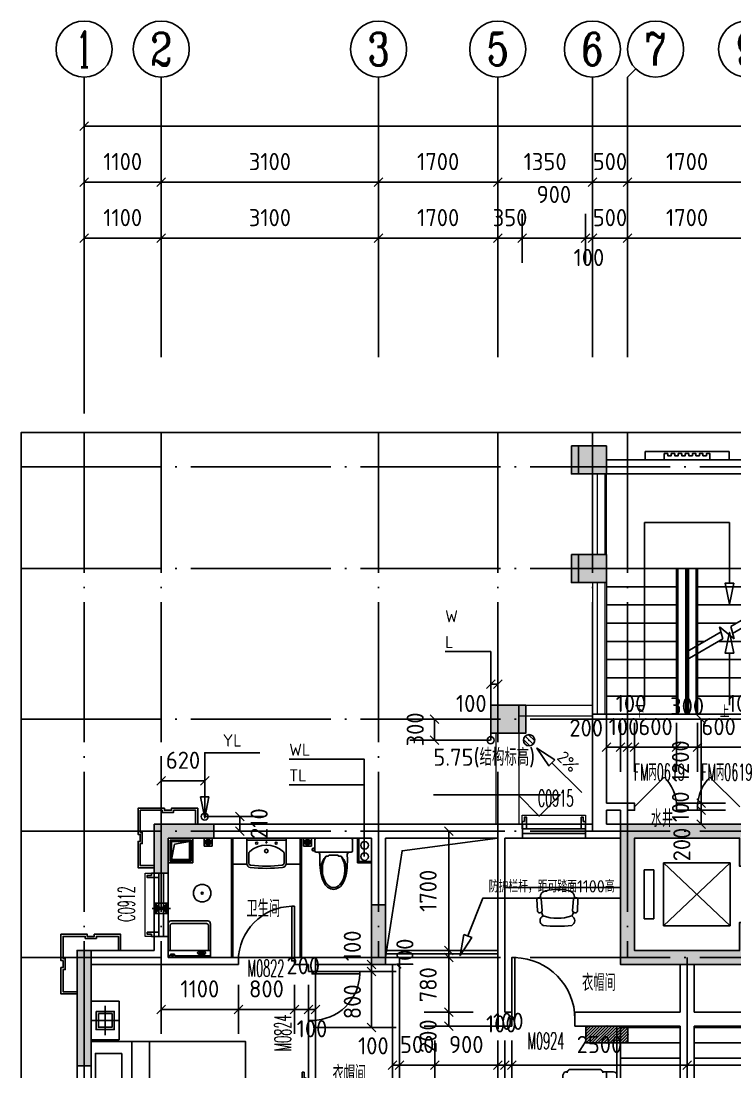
# Model space of a CAD drawing. Header units: millimetres. Extents: x -133666 to 880576, y -269375 to 86941.
# Drawn here: x -73655 to -63472, y -110025 to -95025 of the extents above; entities that cross this region are included whole.
import ezdxf
from ezdxf.enums import TextEntityAlignment as Align

# ---------------------------------------------------------------- set-up
doc = ezdxf.new("R2010")
doc.units = ezdxf.units.MM
doc.header["$LTSCALE"] = 1000
doc.linetypes.add('DASH', pattern=[0.35, 0.25, -0.1])
doc.linetypes.add('DOTE', pattern=[2.42, 2, -0.2, 0.02, -0.2])
doc.layers.get('0').update_dxf_attribs({"linetype": 'CONTINUOUS'})
doc.layers.add('0看线', color=9, linetype='CONTINUOUS', lineweight=0)
doc.layers.add('a-立面铝板造型', color=39, linetype='CONTINUOUS', lineweight=0)
for name, color, linetype in [('0石材', 30, 'CONTINUOUS'), ('0铝板', 34, 'CONTINUOUS'), ('0门窗套', 47, 'CONTINUOUS'), ('A-Lvtry', 5, 'CONTINUOUS'), ('AXIS_TEXT', 7, 'CONTINUOUS'), ('AXIS_轴号_A', 4, 'CONTINUOUS'), ('AXIS_轴文_A', 7, 'CONTINUOUS'), ('AXIS_轴线_A', 1, 'DOTE'), ('COLU_柱墙_A', 2, 'CONTINUOUS'), ('COMP_栏杆_A', 163, 'CONTINUOUS'), ('DIM_标注_A', 3, 'CONTINUOUS'), ('DIM_标高_A', 3, 'CONTINUOUS'), ('DIM_符号_A', 3, 'CONTINUOUS'), ('EQU_厨卫设备_A', 6, 'CONTINUOUS'), ('EQU_活动家具_A', 237, 'CONTINUOUS'), ('EQUIP-箱柜', 3, 'CONTINUOUS'), ('HATCH_通用填充_A', 251, 'CONTINUOUS'), ('HOLE_厨卫空调洞口_A', 192, 'CONTINUOUS'), ('L18', 6, 'CONTINUOUS'), ('LINE_投影线_A', 7, 'CONTINUOUS'), ('LINE_细线_A', 9, 'CONTINUOUS'), ('LVTRY', 6, 'CONTINUOUS'), ('M门窗标号', 1, 'CONTINUOUS'), ('PUB_DIM', 3, 'CONTINUOUS'), ('STAIR_楼电梯_A', 9, 'CONTINUOUS'), ('TEXT_房间名称_A', 6, 'CONTINUOUS'), ('VPIPE-雨水', 4, 'DASH'), ('WALL_填充墙_A', 2, 'CONTINUOUS'), ('WIN_门窗_A', 4, 'CONTINUOUS'), ('洁具，厨具', 6, 'CONTINUOUS')]:
    doc.layers.add(name, color=color, linetype=linetype)
doc.styles.add('_TCH_AXIS', font='COMPLEX', dxfattribs={"bigfont": 'GBCBIG'})
doc.styles.add('_TCH_DIM', font='SIMPLEX.shx', dxfattribs={"width": 0.7, "bigfont": 'GBCBIG.shx'})
doc.styles.add('_TEL_DIM', font='', dxfattribs={"width": 0.8, "height": 3.5})
doc.styles.add('_中哲汉字字母', font='ZZ中哲字母', dxfattribs={"width": 0.7, "bigfont": 'ZZ中哲汉字'})
doc.styles.add('CADReader_TextStyle', font='tssdeng.shx', dxfattribs={"height": 0.2, "bigfont": 'gbcbig.shx'})
doc.styles.add('COMPLEX', font='COMPLEX')
doc.styles.get('_TEL_DIM').set_extended_font_data('SimSun')

# ---------------------------------------------------------------- blocks, each defined once
blk = doc.blocks.new('yueiaghj')
at = {"layer": '0石材'}
for points in [[(850, 4630), (850, 4860), (475, 4860), (475, 4830), (375, 4830), (375, 4860), (0, 4860), (0, 4485), (30, 4485), (30, 4385), (0, 4385), (0, 4010), (230, 4010)], [(820, 4630), (820, 4830), (505, 4830), (505, 4800), (345, 4800), (345, 4830), (30, 4830), (30, 4515), (60, 4515), (60, 4355), (30, 4355), (30, 4040), (230, 4040)], [(850, 230), (850, 0), (475, 0), (475, 30), (375, 30), (375, 0), (0, 0), (0, 375), (30, 375), (30, 475), (0, 475), (0, 850), (230, 850)], [(820, 230), (820, 30), (505, 30), (505, 60), (345, 60), (345, 30), (30, 30), (30, 345), (60, 345), (60, 505), (30, 505), (30, 820), (230, 820)]]:
    blk.add_lwpolyline(points, dxfattribs=at)
blk = doc.blocks.new('tgueuiisyeuuw')
at = {"layer": 'HATCH_通用填充_A'}
h = blk.add_hatch(color=256, dxfattribs=at)
h.dxf.hatch_style = 1
h.paths.add_polyline_path([(2740, -1590), (2740, -1990), (3140, -1990), (3140, -1590)])
at = {"layer": '0看线'}
for p, q in [((240, -1590), (240, -440)), ((310, -1590), (310, -440)), ((420, -1590), (420, -440)), ((440, -1590), (440, -440)), ((2740, -1590), (2740, -440)), ((2760, -1590), (2760, -440)), ((2870, -1590), (2870, -440)), ((2940, -1590), (2940, -440)), ((240, -1990), (240, -3870)), ((310, -3870), (310, -1990)), ((420, -3870), (420, -1990)), ((440, -1990), (440, -3870)), ((2740, -1990), (2740, -3870)), ((2760, -3870), (2760, -1990)), ((2870, -3870), (2870, -1990)), ((2940, -1990), (2940, -3870)), ((-810, -3740), (240, -3740)), ((2940, -3740), (3990, -3740)), ((-810, -3890), (240, -3890)), ((2940, -3890), (3990, -3890))]:
    blk.add_line(p, q, dxfattribs=at)
for points in [[(-1140, -4140), (-1140, -5440)], [(-810, -4140), (-810, -5440)], [(3990, -4140), (3990, -5440)], [(4320, -4140), (4320, -5440)]]:
    blk.add_lwpolyline(points, dxfattribs=at)
at = {"layer": '0铝板'}
for points in [[(990, -120), (2190, -120), (2190, -240), (990, -240), (990, -120)], [(1265, -240), (1265, -150), (1315, -150), (1315, -180), (1365, -180), (1365, -150), (1415, -150), (1415, -180), (1465, -180), (1465, -150), (1515, -150), (1515, -180), (1565, -180), (1565, -150), (1590, -150)], [(1915, -240), (1915, -150), (1865, -150), (1865, -180), (1815, -180), (1815, -150), (1765, -150), (1765, -180), (1715, -180), (1715, -150), (1665, -150), (1665, -180), (1615, -180), (1615, -150), (1590, -150)]]:
    blk.add_lwpolyline(points, dxfattribs=at)
at = {"layer": 'COLU_柱墙_A', "linetype": 'Continuous'}
for points in [[(440, -40), (440, -440), (40, -440), (40, -40), (440, -40)], [(3140, -40), (3140, -440), (2740, -440), (2740, -40), (3140, -40)], [(440, -1590), (440, -1990), (40, -1990), (40, -1590), (440, -1590)], [(3140, -1590), (3140, -1990), (2740, -1990), (2740, -1590), (3140, -1590)], [(-810, -4140), (-810, -3740), (-1210, -3740), (-1210, -4140), (-810, -4140)], [(4390, -4140), (4390, -3740), (3990, -3740), (3990, -4140), (4390, -4140)]]:
    blk.add_lwpolyline(points, dxfattribs=at)
at = {"layer": 'STAIR_楼电梯_A'}
for p, q in [((440, -1790), (1460, -1790)), ((1460, -1790), (500, -1790)), ((1440, -1790), (1440, -3870)), ((1460, -1790), (1460, -3870)), ((1720, -1790), (1460, -1790)), ((1570, -1790), (1570, -3870)), ((1610, -1790), (1570, -1790)), ((1590, -2974), (1590, -1790)), ((1590, -1790), (1590, -3870)), ((1590, -2974), (1590, -1790)), ((1590, -1790), (1590, -2974)), ((1590, -1790), (1590, -3870)), ((1610, -1790), (1610, -3870)), ((1720, -1790), (2740, -1790)), ((1720, -1790), (1720, -3870)), ((1730, -1790), (2680, -1790)), ((1740, -1790), (1740, -3870)), ((1440, -2050), (440, -2050)), ((1740, -2050), (2740, -2050)), ((1440, -2310), (440, -2310)), ((1740, -2310), (2740, -2310)), ((2212, -2615), (2740, -2310)), ((2239, -2715), (2740, -2426)), ((1440, -2570), (440, -2570)), ((1590, -2974), (2074, -2695)), ((1740, -2570), (2290, -2570)), ((2101, -2795), (2054, -2623)), ((2054, -2623), (2260, -2795)), ((2260, -2795), (2212, -2615)), ((2490, -2570), (2740, -2570)), ((1440, -2830), (440, -2830)), ((1590, -3090), (2101, -2795)), ((1740, -2830), (1840, -2830)), ((2040, -2830), (2740, -2830)), ((1440, -3090), (440, -3090)), ((1590, -3870), (1590, -3090)), ((1590, -3870), (1590, -3090)), ((1590, -3090), (1590, -3870)), ((1740, -3090), (2740, -3090)), ((1440, -3350), (440, -3350)), ((1740, -3350), (2740, -3350)), ((1440, -3610), (440, -3610)), ((1740, -3610), (2740, -3610)), ((1460, -3870), (440, -3870)), ((1720, -3870), (1460, -3870)), ((1720, -3870), (2740, -3870))]:
    blk.add_line(p, q, dxfattribs=at)
at = {"layer": 'WALL_填充墙_A', "linetype": 'Continuous'}
blk.add_lwpolyline([(2740, -440), (2740, -240), (440, -240), (440, -440), (2740, -440)], dxfattribs=at)
blk = doc.blocks.new('mct-tl')
at = {"layer": '0门窗套'}
blk.add_lwpolyline([(60, 0), (60, -167), (30, -167), (30, -107), (0, -107), (0, 0), (60, 0)], dxfattribs=at)
blk = doc.blocks.new('hgjjujsg')
at = {"layer": '0看线'}
for points in [[(5580, -397), (5580, -200), (6480, -200), (6480, -397)], [(397, -1930), (200, -1930), (200, -1030), (397, -1030)]]:
    blk.add_lwpolyline(points, dxfattribs=at)
at = {"layer": '0石材'}
for points in [[(950, -330), (950, -100), (575, -100), (575, -130), (475, -130), (475, -100), (100, -100), (100, -475), (130, -475), (130, -575), (100, -575), (100, -950), (330, -950)], [(920, -330), (920, -130), (605, -130), (605, -160), (445, -160), (445, -130), (130, -130), (130, -445), (160, -445), (160, -605), (130, -605), (130, -920), (330, -920)]]:
    blk.add_lwpolyline(points, dxfattribs=at)
at = {"layer": '0门窗套', "xscale": -1}
for p, rotation in [((5580, -397), 180), ((397, -1930), 270)]:
    blk.add_blockref('mct-tl', p, dxfattribs=dict(at, rotation=rotation))
at = {"layer": '0门窗套', "rotation": 180}
blk.add_blockref('mct-tl', (6480, -397), dxfattribs=at)
at = {"layer": '0门窗套', "extrusion": (0, 0, -1), "xscale": -1, "zscale": -1, "rotation": 90}
blk.add_blockref('mct-tl', (-397, -1030), dxfattribs=at)
blk = doc.blocks.new('A$C43C32891')
at = {"layer": 'EQU_活动家具_A'}
for p, q in [((410, 2950), (10, 2950)), ((210, 2885), (210, 2465)), ((410, 2400), (410, 2950)), ((0, 2675), (420, 2675)), ((410, 2400), (10, 2400)), ((592, 2375), (592, 575)), ((844, 2375), (844, 575)), ((3019, 1015), (3019, 1935)), ((3019, 1015), (3019, 1935)), ((3049, 1935), (3019, 1935)), ((3049, 1015), (3049, 1935)), ((3049, 1856), (3068, 1856)), ((3068, 1094), (3068, 1856)), ((3068, 1856), (3110, 1804)), ((3110, 1804), (3110, 1146)), ((3049, 1094), (3068, 1094)), ((3068, 1094), (3110, 1146)), ((3049, 1015), (3019, 1015)), ((410, 550), (10, 550)), ((210, 65), (210, 485)), ((410, 550), (410, 0)), ((0, 275), (420, 275)), ((410, 0), (10, 0))]:
    blk.add_line(p, q, dxfattribs=at)
for points in [[(80, 2805), (80, 2545), (340, 2545), (340, 2805)], [(10, 575), (10, 2375), (2210, 2375), (2210, 575)], [(447, 2205), (71, 2205), (71, 1505), (447, 1505)], [(447, 745), (71, 745), (71, 1445), (447, 1445)], [(80, 145), (80, 405), (340, 405), (340, 145)]]:
    blk.add_lwpolyline(points, close=True, dxfattribs=at)
for points in [[(113, 2772), (113, 2577), (308, 2577), (308, 2772), (113, 2772)], [(113, 177), (113, 372), (308, 372), (308, 177), (113, 177)]]:
    blk.add_lwpolyline(points, dxfattribs=at)
blk = doc.blocks.new('A$C34F157F5')
at = {"layer": 'EQU_活动家具_A'}
for p, q in [((0, 1256), (1650, 1256, 0)), ((0, 556), (0, 1256)), ((1650, 1256, 0), (1650, 556, 0)), ((1650, 556, 0), (0, 556)), ((1263, 556, 0), (1595, 556, 0)), ((459, 391, 0), (465, 214, 0)), ((508, 412, 0), (509, 405, 0)), ((518, 395, 0), (533, 219, 0)), ((982, 395, 0), (967, 219, 0)), ((992, 412, 0), (992, 405, 0)), ((992, 412, 0), (992, 405, 0)), ((1041, 391, 0), (1036, 214, 0))]:
    blk.add_line(p, q, dxfattribs=at)
for centre, major_axis, start_param, end_param in [((609, 420, 0), (101, 0), 1.851945, 3.228859), ((750, -119, 0), (-713, 0), 4.472843, 4.951935), ((892, 420, 0), (-101, 0), 3.054326, 4.43124), ((490, 382, 0), (31.9, 0), 0.454538, 2.814934), ((1011, 382, 0), (-31.9, 0), 3.468251, 5.828647), ((498, 226, 0), (36.2, 0), 3.528295, 6.058626), ((726, 229, 0), (202, 0), 3.269608, 3.599082), ((777, 229, 0), (-202, 0), 2.68114, 3.000304), ((1003, 226, 0), (36.2, 0), 3.366152, 5.896483), ((591, 80, 0), (-87.4, 0), -1.040344, 1.040344), ((750, 633, 0), (575, 0), 4.349517, 5.075261), ((750, 1428, 0), (1581, 0), 4.583073, 4.841705), ((910, 80, 0), (-87.4, 0), 2.101249, 4.181937)]:
    blk.add_ellipse(centre, major_axis=major_axis, ratio=0.903226, start_param=start_param, end_param=end_param, dxfattribs=at)
blk = doc.blocks.new('卫生间排气孔')
at = {"ltscale": 0.1}
for points in [[(-100, -75), (0, 0), (-100, 75)], [(100, -75), (0, 0), (100, 75)]]:
    blk.add_hatch(color=256, dxfattribs=at).paths.add_polyline_path(points)
for p, q in [((130, 0), (-130, 0)), ((100, 75), (-100, -75)), ((100, -75), (-100, 75))]:
    blk.add_line(p, q, dxfattribs=at)
blk.add_lwpolyline([(100, -75), (-100, -75), (-100, 75), (100, 75)], close=True, dxfattribs=at)
blk = doc.blocks.new('烟道')
at = {"layer": 'LVTRY', "ltscale": 5}
h = blk.add_hatch(dxfattribs=at)
h.set_pattern_fill('ANSI31', color=256, scale=10)
h.set_pattern_definition([(45, (0, 0), (-11.22532015, 11.22532015), [])])
h.paths.add_polyline_path([(307693, 358140), (307693, 357840), (307993, 357840), (307993, 358140)])
h.paths.add_polyline_path([(307973, 358120), (307973, 357860), (307713, 357860), (307713, 358120)], flags=16)
at = {"layer": 'LINE_投影线_A'}
blk.add_lwpolyline([(307713, 357860), (307759, 358081), (307973, 358120)], dxfattribs=at)
at = {"layer": 'LVTRY', "ltscale": 5}
for points in [[(307668, 358165), (308018, 358165), (308018, 357815), (307668, 357815)], [(307693, 358140), (307993, 358140), (307993, 357840), (307693, 357840)], [(307713, 358120), (307973, 358120), (307973, 357860), (307713, 357860)]]:
    blk.add_lwpolyline(points, close=True, dxfattribs=at)
blk = doc.blocks.new('座便')
for p, q in [((-270, -200), (-270, -40)), ((-250, -20), (250, -20)), ((270, -40), (270, -200)), ((-304, -171), (-304, -190)), ((-304, -171), (-304, -190)), ((-270, -162), (-293, -161)), ((-270, -162), (-293, -161)), ((-293, -200), (-270, -198)), ((-293, -200), (-270, -198)), ((-276, -199), (-276, -162)), ((-276, -199), (-276, -162)), ((-222, -220), (-250, -220)), ((222, -220), (-222, -220)), ((222, -220), (-222, -220)), ((-77, -273), (-101, -273)), ((-77, -273), (-101, -273)), ((-69, -262), (-69, -265)), ((65, -262), (-69, -262)), ((-69, -262), (-69, -265)), ((65, -262), (-69, -262)), ((65, -265), (65, -262)), ((65, -265), (65, -262)), ((101, -273), (73, -273)), ((101, -273), (73, -273)), ((250, -220), (222, -220))]:
    blk.add_line(p, q)
for centre, radius, start, end in [((-250, -40), 20, 90, 180), ((250, -40), 20, 0, 90), ((250, -40), 20, 0, 90), ((-294, -171), 10, 85.5616, 180), ((-294, -171), 10, 85.5616, 180), ((-294, -190), 10, 180, 274.4384), ((-294, -190), 10, 180, 274.4384), ((-250, -200), 20, 180, 270), ((-238, -260), 43.7, 351.3785, 67.6505), ((-101, -281), 8, 90, 145.2278), ((-101, -281), 8, 90, 145.2278), ((-77, -265), 8, 270, 0), ((-77, -265), 8, 270, 0), ((73, -265), 8, 180, 270), ((73, -265), 8, 180, 270), ((101, -281), 8, 34.7722, 90), ((101, -281), 8, 34.7722, 90), ((238, -260), 43.7, 112.3495, 188.6215), ((250, -200), 20, 270, 0)]:
    blk.add_arc(centre, radius, start, end)
blk.add_ellipse((0, -467), major_axis=(0, 257), ratio=0.624298, start_param=0.73236, end_param=5.550825)
for points, knots in [([(-195, -267), (-197, -324), (-199, -436), (-171, -587), (-119, -699), (-50, -740), (-14, -746), (0, -749)], [0, 0, 0, 0, 171.873008, 333.949451, 459.747669, 524.048243, 567.39816, 567.39816, 567.39816, 567.39816]), ([(-107, -276), (-116, -286), (-145, -317), (-175, -383), (-188, -466), (-179, -520), (-175, -546)], [0, 0, 0, 0, 40.186691, 126.909564, 211.63779, 290.070492, 290.070492, 290.070492, 290.070492]), ([(-107, -276), (-116, -286), (-145, -317), (-175, -383), (-188, -466), (-179, -520), (-175, -546)], [0, 0, 0, 0, 40.186691, 126.909564, 211.63779, 290.070492, 290.070492, 290.070492, 290.070492]), ([(195, -267), (197, -324), (199, -436), (171, -587), (119, -699), (50, -740), (14, -746), (0, -749)], [0, 0, 0, 0, 171.873008, 333.949451, 459.747669, 524.048243, 567.39816, 567.39816, 567.39816, 567.39816]), ([(107, -276), (116, -286), (145, -317), (175, -383), (188, -466), (179, -520), (175, -546)], [0, 0, 0, 0, 40.186691, 126.909564, 211.63779, 290.070492, 290.070492, 290.070492, 290.070492]), ([(107, -276), (116, -286), (145, -317), (175, -383), (188, -466), (179, -520), (175, -546)], [0, 0, 0, 0, 40.186691, 126.909564, 211.63779, 290.070492, 290.070492, 290.070492, 290.070492])]:
    blk.add_open_spline(points, degree=3, knots=knots)
blk = doc.blocks.new('A$C1AB4679B')
at = {"layer": '洁具，厨具'}
for p, q in [((0, 520), (600, 520)), ((0, 520), (0, 34)), ((0, 496), (513, 496)), ((91, 460), (91, 453)), ((102, 443), (102, 454)), ((102, 454), (147, 454)), ((147, 454), (147, 443)), ((154, 461), (154, 453)), ((513, 475), (513, 496)), ((570, 475), (513, 475)), ((570, 496), (600, 496)), ((570, 496), (570, 475)), ((600, 34), (600, 520)), ((600, 422), (0, 422)), ((26, 422), (26, 65)), ((147, 443), (102, 443)), ((574, 422), (574, 65)), ((54, 37), (546, 37)), ((35, 0), (565, 0))]:
    blk.add_line(p, q, dxfattribs=at)
at = {"layer": '洁具，厨具', "extrusion": (0, 0, -1)}
for centre, major_axis, start_param, end_param in [((80, 456), (13.3, 0), 3.141593, 3.873931), ((80, 456), (13.3, 0), 2.409254, 3.141593), ((101, 437), (-41.6, 0), 0.732338, 1.139097), ((115, 407), (75.5, 0), 4.28069, 4.523836), ((93, 460), (2.81, 0), 3.141593, 4.155445), ((93, 453), (2.81, 0), 3.141593, 4.155445), ((93, 453), (2.81, 0), 2.127741, 3.141593), ((107, 439), (28.7, 0), 4.155445, 4.45996), ((107, 431), (28.7, 0), 4.155445, 4.45996), ((107, 474), (28.7, 0), 1.823226, 2.127741), ((116, 404), (65.7, 0), 4.45996, 4.605954), ((116, 396), (-65.7, 0), 1.318367, 1.464361), ((124, 359), (-125, 0), 1.382244, 1.570796), ((122, 347), (123, 0), 4.605954, 4.712389), ((122, 340), (123, 0), 4.605954, 4.712389), ((122, 347), (-123, 0), 1.570796, 1.677231), ((122, 340), (-123, 0), 1.570796, 1.677231), ((124, 359), (125, 0), -1.570796, -1.382244), ((129, 404), (-65.7, 0), 1.677231, 1.823226), ((129, 396), (65.7, 0), -1.464361, -1.318367), ((138, 439), (-28.7, 0), 1.823226, 2.127741), ((138, 431), (-28.7, 0), 1.823226, 2.127741), ((138, 474), (28.7, 0), 1.013852, 1.240658), ((134, 407), (-75.5, 0), 1.759349, 2.002495), ((152, 460), (-2.81, 0), 2.127741, 3.141593), ((152, 453), (-2.81, 0), 2.127741, 3.141593), ((152, 453), (-2.81, 0), 3.141593, 4.155445), ((152, 460), (-2.81, 0), 3.141593, 3.4548), ((148, 437), (41.6, 0), -1.139097, -0.732338), ((169, 456), (13.3, 0), -0.732338, 0), ((169, 456), (-13.3, 0), 3.141593, 3.873931), ((540, 496), (12.2, 0), 3.141593, 9.424778), ((101, 474), (-41.6, 0), -1.139097, -0.732338), ((115, 504), (75.5, 0), 1.759349, 2.002495), ((116, 509), (-65.7, 0), -1.35331, -1.318367), ((124, 552), (-125, 0), 4.712389, 4.900942), ((124, 552), (125, 0), 1.382244, 1.570796), ((134, 504), (-75.5, 0), 4.28069, 4.523836), ((148, 474), (41.6, 0), 0.732338, 1.139097), ((35, 34), (-34.8, 0), 4.712389, 6.283185), ((54, 65), (-27.8, 0), -1.570796, 0), ((546, 65), (-27.8, 0), 3.141593, 4.712389), ((565, 34), (-34.8, 0), 3.141593, 4.712389)]:
    blk.add_ellipse(centre, major_axis=major_axis, ratio=0.978714, start_param=start_param, end_param=end_param, dxfattribs=at)
blk = doc.blocks.new('*X802')
at = {"color": 0}
for p, q in [((-250, 33), (-83, 200)), ((-250, 68), (-118, 200)), ((-250, 104), (-154, 200)), ((-250, 139), (-189, 200)), ((-250, 174), (-224, 200)), ((-247, 0), (-47, 200)), ((-212, 0), (-12, 200)), ((-177, 0), (23, 200)), ((-141, 0), (59, 200)), ((-106, 0), (94, 200)), ((-71, 0), (129, 200)), ((-35, 0), (165, 200)), ((0, 0), (200, 200)), ((35, 0), (235, 200)), ((71, 0), (250, 179)), ((106, 0), (250, 144)), ((141, 0), (250, 109)), ((177, 0), (250, 73)), ((212, 0), (250, 38)), ((247, 0), (250, 3))]:
    blk.add_line(p, q, dxfattribs=at)
blk = doc.blocks.new('$equip$00002943')
for p, q in [((-0.75, 0.6), (-0.75, 0)), ((0.75, 0.6), (-0.75, 0.6)), ((0.75, 0), (0.75, 0.6)), ((-0.75, 0), (0.75, 0))]:
    blk.add_line(p, q)
for points, const_width in [([(-0.75, 0.3), (0.75, 0.3)], 0.6), ([(-0.75, 0.6), (-0.75, 0), (0.75, 0), (0.75, 0.6), (-0.75, 0.6), (-0.75, 0)], 0.05)]:
    blk.add_lwpolyline(points, dxfattribs=dict(const_width=const_width))
for p in [(0, 0.6), (-0.75, 0.3), (0, 0), (0.75, 0.3)]:
    blk.add_point(p)
at = {"xscale": 0.00300000000061118, "yscale": 0.00300000000061118, "zscale": 0.00300000000061118}
blk.add_blockref('*X802', (0, 0), dxfattribs=at)
at = {"color": 7, "style": '_TEL_DIM', "flags": 1}
for tag in ['A', 'REMARK']:
    blk.add_attdef(tag, text='', height=0.00002, dxfattribs=at).set_placement((0, 0), align=Align.MIDDLE_CENTER)
blk = doc.blocks.new('fhhrthrtjrtjrt')
at = {"layer": 'EQU_厨卫设备_A'}
h = blk.add_hatch(dxfattribs=at)
h.set_pattern_fill('ANSI31', color=256, scale=10, angle=225, style=0)
h.set_pattern_definition([(270, (211505.133, -5066206.199), (-15.875, -9e-15), [])])
edge = h.paths.add_edge_path()
edge.add_arc((-292971, 324146), 39.3, 180, 540)
h = blk.add_hatch(dxfattribs=at)
h.set_pattern_fill('ANSI31', color=256, scale=10, angle=225, style=0)
h.set_pattern_definition([(270, (193430.301, -5066206.199), (-15.875, -9e-15), [])])
edge = h.paths.add_edge_path()
edge.add_arc((-291554, 324146), 39.3, 0, 360, ccw=False)
at = {"layer": 'AXIS_轴线_A', "linetype": 'DOTE'}
blk.add_line((-286140, 322501), (-286140, 311701), dxfattribs=at)
at = {"layer": 'COMP_栏杆_A'}
for p, q in [((-290440, 322601), (-288840, 322601)), ((-290440, 322551), (-288840, 322551)), ((-290440, 322501), (-288840, 322501))]:
    blk.add_line(p, q, dxfattribs=at)
at = {"layer": 'EQU_厨卫设备_A'}
for p, q in [((-288336, 325544), (-288449, 325658)), ((-288314, 325590), (-288404, 325680)), ((-288382, 325522), (-288472, 325612)), ((-292640, 322501), (-292640, 324201)), ((-292620, 322501), (-292620, 324201)), ((-291660, 324201), (-291660, 322501)), ((-291640, 324201), (-291640, 322501))]:
    blk.add_line(p, q, dxfattribs=at)
for points in [[(-292916, 324201), (-293026, 324201), (-293026, 324091), (-292916, 324091)], [(-291609, 324201), (-291499, 324201), (-291499, 324091), (-291609, 324091)]]:
    blk.add_lwpolyline(points, close=True, dxfattribs=at)
for points in [[(-291861, 323831), (-291660, 323831), (-291660, 324201), (-292620, 324201), (-292620, 323831), (-292419, 323831)], [(-290640, 323851), (-290840, 323851), (-290840, 324201)], [(-290640, 323869), (-290822, 323869), (-290822, 324201)]]:
    blk.add_lwpolyline(points, dxfattribs=at)
for centre, radius in [((-288393, 325601), 80), ((-292971, 324146), 39.3), ((-291554, 324146), 39.3), ((-290740, 324101), 55), ((-290740, 323940), 55), ((-293057, 323418), 125), ((-293057, 323418), 16)]:
    blk.add_circle(centre, radius, dxfattribs=at)
blk.add_point((-288393, 325601), dxfattribs=at)
at = {"layer": 'EQU_活动家具_A'}
blk.add_line((-287290, 319534), (-287290, 320868), dxfattribs=at)
blk.add_lwpolyline([(-287343, 320868, 0.318965), (-287390, 320901), (-287801, 320901, 0.327959), (-287849, 320867, 0.484055), (-287910, 320819), (-287910, 319583, 0.484055), (-287849, 319535, 0.327959), (-287801, 319501), (-287390, 319501, 0.318965), (-287343, 319534), (-287190, 319534, 0.414156), (-287140, 319583), (-287140, 320819, 0.414156), (-287190, 320868), (-287343, 320868)], format="xyb", close=True, dxfattribs=at)
for centre, start, end in [((-287802, 320851), 162.1112, 179.6523), ((-287390, 320851), 0.4385, 19.664)]:
    blk.add_arc(centre, 49.6, start, end, dxfattribs=at)
at = {"layer": 'LINE_细线_A'}
blk.add_lwpolyline([(-290440, 322501), (-290205, 324023), (-288840, 324201)], dxfattribs=at)
at = {"layer": 'STAIR_楼电梯_A'}
for p, q in [((-286753, 323751), (-286615, 323751)), ((-286753, 323051), (-286753, 323751)), ((-286615, 323751), (-286615, 323051)), ((-286478, 323851), (-285528, 323851)), ((-286478, 322951), (-286478, 323851)), ((-286478, 323851), (-285528, 322951)), ((-285528, 323851), (-286478, 322951)), ((-285528, 323851), (-285528, 322951)), ((-286615, 323051), (-286753, 323051)), ((-285528, 322951), (-286478, 322951)), ((-287140, 321521), (-287140, 320565)), ((-287090, 321521), (-287090, 319251)), ((-286240, 321501), (-287090, 321501)), ((-286040, 321501), (-285190, 321501)), ((-286240, 321281), (-287090, 321281)), ((-286040, 321281), (-285190, 321281)), ((-286240, 321061), (-287090, 321061)), ((-286040, 321061), (-285190, 321061))]:
    blk.add_line(p, q, dxfattribs=at)
at = {"layer": 'VPIPE-雨水', "linetype": 'Continuous'}
blk.add_circle((-288943, 325601, 0), 50, dxfattribs=at)
at = {"layer": 'WALL_填充墙_A', "linetype": 'Continuous'}
for points in [[(-287490, 324601), (-287490, 325971), (-287290, 325971), (-287290, 324701)], [(-287290, 324701), (-286990, 324701)], [(-286990, 324601), (-286890, 324601), (-286890, 324701), (-286990, 324701)], [(-285990, 324601), (-285990, 324701), (-286290, 324701), (-286290, 324601), (-285990, 324601)], [(-287490, 324401), (-287490, 324601)], [(-287290, 324401), (-287290, 324601)], [(-287290, 324601), (-287090, 324601)], [(-287090, 324401), (-287090, 324601)], [(-286990, 324401), (-286990, 324601)], [(-293540, 324201), (-293540, 323701), (-293740, 323701), (-293740, 324401)], [(-293740, 324401), (-290540, 324401)], [(-290540, 324401), (-288740, 324401)], [(-288740, 324201), (-288490, 324201), (-288490, 324401), (-288740, 324401)], [(-287490, 324401), (-287590, 324401), (-287590, 324201), (-287390, 324201)], [(-287290, 324401), (-287090, 324401)], [(-286990, 324401), (-285290, 324401)], [(-293540, 324201), (-290640, 324201)], [(-290640, 322501), (-290640, 324201)], [(-290440, 322501), (-290440, 324201)], [(-290440, 324201), (-288840, 324201)], [(-288840, 321521), (-288840, 324201)], [(-288740, 321721), (-288740, 324201)], [(-287390, 324201), (-287090, 324201)], [(-287090, 322401), (-287090, 324201)], [(-286890, 322601), (-286890, 324201)], [(-286890, 324201), (-285390, 324201)], [(-293740, 322601), (-293740, 322801), (-293540, 322801), (-293540, 322501)], [(-294840, 318201), (-294840, 322601)], [(-294840, 322601), (-293740, 322601)], [(-286890, 322601), (-286140, 322601)], [(-286140, 322601), (-285390, 322601)], [(-294640, 318401), (-294640, 322401)], [(-294640, 322401), (-293640, 322401)], [(-293640, 322401), (-292540, 322401), (-292540, 322501), (-293540, 322501)], [(-291440, 322501), (-291740, 322501), (-291740, 322401), (-291540, 322401)], [(-291440, 322401), (-291440, 322301), (-291540, 322301), (-291540, 322401)], [(-291440, 322501), (-290640, 322501)], [(-291440, 322401), (-290540, 322401)], [(-290540, 322401), (-290340, 322401)], [(-290440, 322501), (-290240, 322501)], [(-290340, 319641), (-290340, 322401)], [(-290240, 319641), (-290240, 322501)], [(-287090, 322401), (-286240, 322401)], [(-286240, 321721), (-286240, 322401)], [(-286040, 322401), (-285190, 322401)], [(-286040, 321721), (-286040, 322401)], [(-288840, 321521), (-288640, 321521), (-288640, 321721), (-288740, 321721)], [(-286240, 321721), (-287740, 321721), (-287740, 321521), (-286240, 321521)], [(-286040, 321521), (-284540, 321521), (-284540, 321721), (-286040, 321721)], [(-291540, 319541), (-291540, 321601), (-291440, 321601), (-291440, 319641)], [(-286240, 318401), (-286240, 321521)], [(-286040, 318401), (-286040, 321521)]]:
    blk.add_lwpolyline(points, dxfattribs=at)
at = {"layer": 'WIN_门窗_A', "linetype": 'Continuous'}
for points in [[(-286890, 324651), (-286466, 325075)], [(-285815, 325075), (-285390, 324651)], [(-287590, 324201), (-287590, 324401), (-288490, 324401), (-288490, 324201), (-287590, 324201)], [(-288490, 324334), (-287590, 324334)], [(-288490, 324268), (-287590, 324268)], [(-293540, 323701), (-293540, 322801), (-293740, 322801), (-293740, 323701), (-293540, 323701)], [(-293674, 322801), (-293674, 323701)], [(-293607, 322801), (-293607, 323701)], [(-291740, 322451), (-291740, 323231), (-291780, 323231), (-291780, 322451), (-291740, 322451)], [(-288595, 321621), (-288595, 322499), (-288640, 322499), (-288640, 321621), (-288595, 321621)], [(-290808, 322301), (-290808, 322266), (-291490, 322266), (-291490, 322301), (-290808, 322301)]]:
    blk.add_lwpolyline(points, dxfattribs=at)
for centre, radius, start, end in [((-286890, 324651), 600, 360, 45), ((-285390, 324651), 600, 135, 180), ((-291760, 322451), 780, 91.4693, 180), ((-288618, 321621), 878, 0, 88.5307), ((-291490, 322284), 682, 270, 358.5307)]:
    blk.add_arc(centre, radius, start, end, dxfattribs=at)
at = {"layer": '洁具，厨具'}
for p, q in [((-291860, 324172), (-292420, 324172)), ((-292392, 323845), (-292392, 323986)), ((-291889, 323845), (-291889, 323987))]:
    blk.add_line(p, q, dxfattribs=at)
blk.add_lwpolyline([(-291910, 323785, -0.056951), (-292371, 323785, -0.381268), (-292420, 323840), (-292420, 324201), (-291860, 324201), (-291860, 323840, -0.381268)], format="xyb", close=True, dxfattribs=at)
for centre, radius in [((-292279, 324132), 15), ((-292141, 324019), 24.9), ((-292140, 324144), 8), ((-292001, 324132), 15)]:
    blk.add_circle(centre, radius, dxfattribs=at)
for centre, radius, start, end in [((-292364, 323986), 28, 133.2419, 180), ((-292140, 323749), 354, 46.8457, 133.2419), ((-291917, 323987), 28, 0, 46.8457), ((-292364, 323845), 28, 180, 263.4878), ((-292140, 325801), 1997, 263.4878, 276.5016), ((-291917, 323845), 28, 276.5016, 0)]:
    blk.add_arc(centre, radius, start, end, dxfattribs=at)
at = {"layer": 'A-Lvtry'}
blk.add_blockref('座便', (-291182, 324221), dxfattribs=at)
at = {"layer": 'a-立面铝板造型', "rotation": 180}
blk.add_blockref('A$C1AB4679B', (-292940, 323021), dxfattribs=at)
at = {"layer": 'EQU_活动家具_A'}
for name, p in [('A$C34F157F5', (-288740, 322945)), ('A$C43C32891', (-294650, 318926))]:
    blk.add_blockref(name, p, dxfattribs=at)
at = {"layer": 'EQUIP-箱柜', "xscale": 400, "yscale": 400, "zscale": 400}
blk.add_blockref('$equip$00002943', (-287284, 321281), dxfattribs=at)
at = {"layer": 'HOLE_厨卫空调洞口_A', "xscale": -1}
blk.add_blockref('卫生间排气孔', (-293640, 323201), dxfattribs=at)
at = {"layer": 'LINE_投影线_A', "extrusion": (0, 0, -1), "xscale": -1, "zscale": -1}
blk.add_blockref('烟道', (601208, -33964), dxfattribs=at)
blk = doc.blocks.new('J54J6K6K')
at = {"layer": 'DIM_标注_A', "linetype": 'Continuous'}
for points in [[(-288940, 326051), (-288940, 326751)], [(-288840, 326051), (-288840, 326751)], [(-289002, 326339), (-288878, 326463)], [(-288902, 326339), (-288778, 326463)], [(-288940, 325601), (-288940, 326401), (-288840, 326401), (-288840, 325601)], [(-289805, 325963), (-289681, 325839)], [(-286002, 325963), (-285878, 325839)], [(-290093, 325901), (-289393, 325901)], [(-288943, 325901), (-289743, 325901), (-289743, 325601), (-288943, 325601)], [(-287290, 325151), (-287290, 325851)], [(-287090, 325151), (-287090, 325851)], [(-286990, 325151), (-286990, 325851)], [(-286890, 325151), (-286890, 325851)], [(-286740, 324401), (-285940, 324401), (-285940, 325901), (-286740, 325901)], [(-286290, 325901), (-285590, 325901)], [(-286290, 325151), (-286290, 325851)], [(-285990, 325151), (-285990, 325851)], [(-289805, 325663), (-289681, 325539)], [(-290093, 325601), (-289393, 325601)], [(-287352, 325439), (-287228, 325563)], [(-287152, 325439), (-287028, 325563)], [(-287052, 325439), (-286928, 325563)], [(-286952, 325439), (-286828, 325563)], [(-286352, 325439), (-286228, 325563)], [(-286052, 325439), (-285928, 325563)], [(-287290, 324701), (-287290, 325501), (-284990, 325501), (-284990, 324701)], [(-286002, 324763), (-285878, 324639)], [(-286290, 324701), (-285590, 324701)], [(-286002, 324663), (-285878, 324539)], [(-286290, 324601), (-285590, 324601)], [(-286002, 324463), (-285878, 324339)], [(-286290, 324401), (-285590, 324401)], [(-291440, 322501), (-291440, 321758), (-293640, 321758), (-293640, 322501)], [(-291440, 321501), (-290640, 321501), (-290640, 322401), (-291440, 322401)], [(-290990, 322401), (-290290, 322401)], [(-290702, 322463), (-290578, 322339)], [(-290702, 322363), (-290578, 322239)], [(-290990, 322301), (-290290, 322301)], [(-293640, 321408), (-293640, 322108)], [(-292540, 321408), (-292540, 322108)], [(-291740, 321408), (-291740, 322108)], [(-291540, 321408), (-291540, 322108)], [(-291440, 321408), (-291440, 322108)], [(-293702, 321697), (-293578, 321820)], [(-292602, 321697), (-292478, 321820)], [(-291802, 321697), (-291678, 321820)], [(-291602, 321697), (-291478, 321820)], [(-291502, 321697), (-291378, 321820)], [(-286140, 321764), (-286140, 320964), (-290340, 320964), (-290340, 321764)], [(-286140, 321764), (-286140, 320964), (-281940, 320964), (-281940, 321764)], [(-290990, 321501), (-290290, 321501)], [(-290702, 321563), (-290578, 321439)], [(-290340, 320614), (-290340, 321314)], [(-290240, 320614), (-290240, 321314)], [(-289740, 320614), (-289740, 321314)], [(-288840, 320614), (-288840, 321314)], [(-288740, 320614), (-288740, 321314)], [(-288640, 320614), (-288640, 321314)], [(-286140, 320614), (-286140, 321314)], [(-286140, 320614), (-286140, 321314)], [(-290402, 320902), (-290278, 321026)], [(-290302, 320902), (-290178, 321026)], [(-289802, 320902), (-289678, 321026)], [(-288902, 320902), (-288778, 321026)], [(-288802, 320902), (-288678, 321026)], [(-288702, 320902), (-288579, 321026)], [(-286202, 320902), (-286078, 321026)], [(-286202, 320902), (-286078, 321026)]]:
    blk.add_lwpolyline(points, dxfattribs=at)
at = {"layer": 'DIM_标高_A', "linetype": 'Continuous'}
blk.add_lwpolyline([(-289759, 324819), (-287950, 324819), (-288250, 324519), (-288550, 324819)], dxfattribs=at)
at = {"layer": 'DIM_符号_A', "linetype": 'Continuous'}
for points in [[(-289591, 326865), (-288940, 326865), (-288940, 325601)], [(-288028, 325319), (-288112, 325234), (-288283, 325488), (-288028, 325319)], [(-291815, 325329), (-290744, 325329), (-290744, 323940)], [(-288070, 325277), (-287642, 324855)], [(-291815, 324962), (-290744, 324962)], [(-289268, 322807), (-289053, 323347), (-287090, 323347)], [(-289324, 322829), (-289212, 322785), (-289379, 322528), (-289324, 322829)]]:
    blk.add_lwpolyline(points, dxfattribs=at)
at = {"layer": 'PUB_DIM', "linetype": 'Continuous'}
for points in [[(-289602, 324363), (-289478, 324239)], [(-289890, 324301), (-289190, 324301)], [(-288740, 321521), (-289540, 321521), (-289540, 324301), (-288740, 324301)], [(-289602, 322663), (-289478, 322539)], [(-289890, 322601), (-289190, 322601)], [(-289602, 322563), (-289478, 322439)], [(-289890, 322501), (-289190, 322501)], [(-289602, 321783), (-289478, 321659)], [(-289890, 321721), (-289190, 321721)], [(-289890, 321521), (-289190, 321521)], [(-289602, 321583), (-289478, 321459)]]:
    blk.add_lwpolyline(points, dxfattribs=at)
at = {"layer": 'DIM_标注_A', "color": 7, "style": 'CADReader_TextStyle'}
for s, rotation, p in [('100', 360, (-289218, 326126)), ('100', 360, (-286940, 326126)), ('300', 360, (-286140, 326089)), ('100', 360, (-285340, 326126)), ('300', 90, (-290018, 325755)), ('200', 360, (-287579, 325776)), ('100', 360, (-287040, 325795)), ('600', 360, (-286590, 325795)), ('600', 360, (-285690, 325795)), ('1200', 90, (-286234, 325301)), ('100', 90, (-286234, 324651)), ('200', 90, (-286215, 324112)), ('100', 90, (-290915, 322666)), ('200', 360, (-291615, 322383)), ('1100', 360, (-293090, 322052)), ('800', 360, (-292140, 322052)), ('800', 90, (-290915, 321868)), ('100', 360, (-291490, 321483))]:
    blk.add_text(s, height=245, rotation=rotation, dxfattribs=at).set_placement(p, align=Align.MIDDLE)
for s, p in [('100', (-288790, 321552)), ('100', (-288690, 321589)), ('100', (-290615, 321239)), ('500', (-289990, 321258)), ('900', (-289290, 321258)), ('2500', (-287390, 321258))]:
    blk.add_text(s, height=245, dxfattribs=at).set_placement(p, align=Align.MIDDLE)
at = {"layer": 'DIM_标高_A', "color": 7, "style": 'CADReader_TextStyle'}
blk.add_text('5.75(结构标高)', height=245, dxfattribs=at).set_placement((-289759, 325481), align=Align.TOP_LEFT)
at = {"layer": 'DIM_符号_A', "style": 'CADReader_TextStyle'}
for s, height, p in [('W', 172, (-289591, 327233)), ('L', 172, (-289591, 326865)), ('WL', 171.5, (-291815, 325329)), ('TL', 171.5, (-291815, 324962))]:
    blk.add_text(s, height=height, dxfattribs=at).set_placement(p, align=Align.BOTTOM_LEFT)
at = {"layer": 'DIM_符号_A', "color": 7, "style": 'CADReader_TextStyle'}
blk.add_text('2%%%', height=175, rotation=-44.6402, dxfattribs=at).set_placement((-287840, 325296), align=Align.MIDDLE)
blk.add_text('防护栏杆，距可踏面1100高', height=175, dxfattribs=at).set_placement((-288072, 323522), align=Align.MIDDLE)
at = {"layer": 'PUB_DIM', "color": 7, "style": 'CADReader_TextStyle'}
for s, p in [('1700', (-289834, 323451)), ('100', (-290165, 322551)), ('780', (-289834, 322111)), ('200', (-289834, 321376))]:
    blk.add_text(s, height=245, rotation=450, dxfattribs=at).set_placement(p, align=Align.MIDDLE)
blk = doc.blocks.new('h54j54j45j4m')
at = {"layer": 'TEXT_房间名称_A', "style": '_中哲汉字字母', "width": 0.7}
for s, p in [('水井', (-286659, 324364)), ('卫生间', (-292425, 323077, 0)), ('衣帽间', (-287637, 322020)), ('衣帽间', (-291197, 320718))]:
    blk.add_text(s, height=240, dxfattribs=at).set_placement(p)
blk = doc.blocks.new('554y54y')
at = {"layer": 'M门窗标号', "style": '_TCH_DIM', "width": 0.494118}
for s, p in [('FM丙0619', (-286903, 325026)), ('FM丙0619', (-285940, 325026)), ('C0915', (-288270, 324653)), ('M0822', (-292409, 322227)), ('M0924', (-288416, 321189))]:
    blk.add_text(s, height=238, dxfattribs=at).set_placement(p)
for s, p in [('C0912', (-294019, 323010)), ('M0824', (-291788, 321161))]:
    blk.add_text(s, height=238, rotation=90, dxfattribs=at).set_placement(p)
blk = doc.blocks.new('A$C2E3860E6')
at = {"layer": 'HATCH_通用填充_A'}
h = blk.add_hatch(color=256, dxfattribs=at)
h.dxf.hatch_style = 1
h.paths.add_polyline_path([(39600, 200), (40000, 200), (40000, 0), (39400, 0), (39400, 850), (39600, 850)])
h.paths.add_polyline_path([(46600, 200), (46200, 200), (46200, 0), (46800, 0), (46800, 850), (46600, 850)])
h.paths.add_polyline_path([(22400, 200), (22800, 200), (22800, 0), (22200, 0), (22200, 850), (22400, 850)])
h.paths.add_polyline_path([(29400, 200), (29000, 200), (29000, 0), (29600, 0), (29600, 850), (29400, 850)])
h.paths.add_polyline_path([(41950, 15750), (41450, 15750), (41450, 15350), (41950, 15350)])
h.paths.add_polyline_path([(44750, 15750), (44250, 15750), (44250, 15350), (44750, 15350)])
h.paths.add_polyline_path([(38600, 9900), (38600, 10750), (38800, 10750), (38800, 9900)])
h.paths.add_polyline_path([(47600, 9900), (47600, 10750), (47400, 10750), (47400, 9900)])
h.paths.add_polyline_path([(41950, 17300), (41450, 17300), (41450, 16900), (41950, 16900)])
h.paths.add_polyline_path([(44750, 17300), (44250, 17300), (44250, 16900), (44750, 16900)])
h.paths.add_polyline_path([(40800, 13600), (40300, 13600), (40300, 13200), (40800, 13200)])
h.paths.add_polyline_path([(45900, 13600), (45400, 13600), (45400, 13200), (45900, 13200)])
h.paths.add_polyline_path([(35700, 11700), (35700, 11200), (35500, 11200), (35500, 11900), (36350, 11900), (36350, 11700)])
h.paths.add_polyline_path([(34600, 9900), (34600, 8450), (34400, 8450), (34400, 10100), (34600, 10100)])
h.paths.add_polyline_path([(35150, 5900), (34600, 5900), (34600, 6550), (34400, 6550), (34400, 5700), (35150, 5700)])
h.paths.add_polyline_path([(43200, 5900), (43000, 5900), (43000, 5050), (43200, 5050)])
h.paths.add_polyline_path([(43850, 11700), (43850, 11300), (44050, 11300), (44050, 11900), (42150, 11900), (42150, 9900), (44050, 9900), (44050, 10500), (43850, 10500), (43850, 10100), (42350, 10100), (42350, 11700)])
h.paths.add_polyline_path([(50500, 11700), (50500, 11200), (50700, 11200), (50700, 11900), (49850, 11900), (49850, 11700)])
h.paths.add_polyline_path([(51600, 9900), (51600, 8450), (51800, 8450), (51800, 10100), (51600, 10100)])
h.paths.add_polyline_path([(51050, 5900), (51600, 5900), (51600, 6550), (51800, 6550), (51800, 5700), (51050, 5700)])
h.paths.add_polyline_path([(24750, 15750), (24250, 15750), (24250, 15350), (24750, 15350)])
h.paths.add_polyline_path([(27550, 15750), (27050, 15750), (27050, 15350), (27550, 15350)])
h.paths.add_polyline_path([(21400, 9900), (21400, 10750), (21600, 10750), (21600, 9900)])
h.paths.add_polyline_path([(30400, 9900), (30400, 10750), (30200, 10750), (30200, 9900)])
h.paths.add_polyline_path([(24750, 17300), (24250, 17300), (24250, 16900), (24750, 16900)])
h.paths.add_polyline_path([(27550, 17300), (27050, 17300), (27050, 16900), (27550, 16900)])
h.paths.add_polyline_path([(23600, 13600), (23100, 13600), (23100, 13200), (23600, 13200)])
h.paths.add_polyline_path([(28700, 13600), (28200, 13600), (28200, 13200), (28700, 13200)])
h.paths.add_polyline_path([(18500, 11700), (18500, 11200), (18300, 11200), (18300, 11900), (19150, 11900), (19150, 11700)])
h.paths.add_polyline_path([(17400, 9900), (17400, 8450), (17200, 8450), (17200, 10100), (17400, 10100)], flags=17)
h.paths.add_polyline_path([(17950, 5900), (17400, 5900), (17400, 6550), (17200, 6550), (17200, 5700), (17950, 5700)])
h.paths.add_polyline_path([(26000, 5900), (25800, 5900), (25800, 5050), (26000, 5050)])
h.paths.add_polyline_path([(25150, 11700), (25150, 11300), (24950, 11300), (24950, 11900), (26850, 11900), (26850, 9900), (24950, 9900), (24950, 10500), (25150, 10500), (25150, 10100), (26650, 10100), (26650, 11700)])
h.paths.add_polyline_path([(33300, 11700), (33300, 11200), (33500, 11200), (33500, 11900), (32650, 11900), (32650, 11700)])
h.paths.add_polyline_path([(34400, 9900), (34400, 8450), (34600, 8450), (34600, 10100), (34400, 10100)])
h.paths.add_polyline_path([(33850, 5900), (34400, 5900), (34400, 6550), (34600, 6550), (34600, 5700), (33850, 5700)])
h.paths.add_polyline_path([(9850, 15750), (10350, 15750), (10350, 15350), (9850, 15350)])
h.paths.add_polyline_path([(7050, 15750), (7550, 15750), (7550, 15350), (7050, 15350)])
h.paths.add_polyline_path([(13200, 9900), (13200, 10750), (13000, 10750), (13000, 9900)])
h.paths.add_polyline_path([(4200, 9900), (4200, 10750), (4400, 10750), (4400, 9900)])
h.paths.add_polyline_path([(9850, 17300), (10350, 17300), (10350, 16900), (9850, 16900)])
h.paths.add_polyline_path([(7050, 17300), (7550, 17300), (7550, 16900), (7050, 16900)])
h.paths.add_polyline_path([(11000, 13600), (11500, 13600), (11500, 13200), (11000, 13200)])
h.paths.add_polyline_path([(5900, 13600), (6400, 13600), (6400, 13200), (5900, 13200)])
h.paths.add_polyline_path([(16100, 11700), (16100, 11200), (16300, 11200), (16300, 11900), (15450, 11900), (15450, 11700)])
h.paths.add_polyline_path([(5200, 200), (5600, 200), (5600, 0), (5000, 0), (5000, 850), (5200, 850)])
h.paths.add_polyline_path([(17200, 9900), (17200, 8450), (17400, 8450), (17400, 10100), (17200, 10100)])
h.paths.add_polyline_path([(16650, 5900), (17200, 5900), (17200, 6550), (17400, 6550), (17400, 5700), (16650, 5700)])
h.paths.add_polyline_path([(12200, 200), (11800, 200), (11800, 0), (12400, 0), (12400, 850), (12200, 850)])
h.paths.add_polyline_path([(8600, 5900), (8800, 5900), (8800, 5050), (8600, 5050)])
h.paths.add_polyline_path([(9450, 11700), (9450, 11300), (9650, 11300), (9650, 11900), (7750, 11900), (7750, 9900), (9650, 9900), (9650, 10500), (9450, 10500), (9450, 10100), (7950, 10100), (7950, 11700)])
h.paths.add_polyline_path([(1300, 11700), (1300, 11200), (1100, 11200), (1100, 11900), (1950, 11900), (1950, 11700)])
h.paths.add_polyline_path([(200, 9900), (200, 8450), (0, 8450), (0, 10100), (200, 10100)])
h.paths.add_polyline_path([(750, 5900), (200, 5900), (200, 6550), (0, 6550), (0, 5700), (750, 5700)])
edge = h.paths.add_edge_path()
edge.add_line((38750, 5900), (38750, 5700))
edge.add_line((38750, 5700), (39400, 5700))
edge.add_line((39400, 5700), (39400, 5200))
edge.add_line((39400, 5200), (39600, 5200))
edge.add_line((39600, 5200), (39600, 5900))
edge.add_line((39600, 5900), (38750, 5900))
edge.add_line((47450, 5900), (47450, 5700))
edge.add_line((47450, 5700), (46800, 5700))
edge.add_line((46800, 5700), (46800, 5200))
edge.add_line((46800, 5200), (46600, 5200))
edge.add_line((46600, 5200), (46600, 5900))
edge.add_line((46600, 5900), (47450, 5900))
edge.add_line((21550, 5900), (21550, 5700))
edge.add_line((21550, 5700), (22200, 5700))
edge.add_line((22200, 5700), (22200, 5200))
edge.add_line((22200, 5200), (22400, 5200))
edge.add_line((22400, 5200), (22400, 5900))
edge.add_line((22400, 5900), (21550, 5900))
edge.add_line((30250, 5900), (30250, 5700))
edge.add_line((30250, 5700), (29600, 5700))
edge.add_line((29600, 5700), (29600, 5200))
edge.add_line((29600, 5200), (29400, 5200))
edge.add_line((29400, 5200), (29400, 5900))
edge.add_line((29400, 5900), (30250, 5900))
edge.add_line((13050, 5900), (13050, 5700))
edge.add_line((13050, 5700), (12400, 5700))
edge.add_line((12400, 5700), (12400, 5200))
edge.add_line((12400, 5200), (12200, 5200))
edge.add_line((12200, 5200), (12200, 5900))
edge.add_line((12200, 5900), (13050, 5900))
edge.add_line((4350, 5900), (4350, 5700))
edge.add_line((4350, 5700), (5000, 5700))
edge.add_line((5000, 5700), (5000, 5200))
edge.add_line((5000, 5200), (5200, 5200))
edge.add_line((5200, 5200), (5200, 5900))
edge.add_line((5200, 5900), (4350, 5900))
at = {"layer": 'COLU_柱墙_A'}
for points in [[(7050, 17300), (7550, 17300), (7550, 16900), (7050, 16900)], [(7050, 15750), (7550, 15750), (7550, 15350), (7050, 15350)], [(5900, 13600), (6400, 13600), (6400, 13200), (5900, 13200)]]:
    blk.add_lwpolyline(points, close=True, dxfattribs=at)
for points in [[(1300, 11700), (1300, 11200), (1100, 11200), (1100, 11900), (1950, 11900), (1950, 11700), (1300, 11700)], [(9450, 11700), (9450, 11300), (9650, 11300), (9650, 11900), (7750, 11900), (7750, 9900), (9650, 9900), (9650, 10500), (9450, 10500), (9450, 10100), (7950, 10100), (7950, 11700), (9450, 11700)], [(4200, 9900), (4200, 10750), (4400, 10750), (4400, 9900), (4200, 9900)], [(200, 9900), (200, 8450), (0, 8450), (0, 10100), (200, 10100), (200, 9900), (200, 9900)]]:
    blk.add_lwpolyline(points, dxfattribs=at)
blk = doc.blocks.new('h4h54h54h4')
at = {"layer": 'DIM_标注_A', "linetype": 'Continuous'}
for points in [[(195606, 420096), (195606, 420796)], [(196226, 420096), (196226, 420796)], [(195544, 420384), (195667, 420508)], [(196164, 420384), (196287, 420508)], [(195606, 419946), (195606, 420446), (196226, 420446), (196226, 419946)], [(196226, 419726), (196726, 419726), (196726, 419936), (196226, 419936)], [(196376, 419936), (197076, 419936)], [(196664, 419998), (196787, 419874)], [(196376, 419726), (197076, 419726)], [(196664, 419788), (196787, 419664)]]:
    blk.add_lwpolyline(points, dxfattribs=at)
at = {"layer": 'DIM_符号_A', "linetype": 'Continuous'}
for points in [[(196226, 420216), (196226, 420848), (197010, 420848)], [(196286, 420216), (196226, 419916), (196166, 420216), (196286, 420216)]]:
    blk.add_lwpolyline(points, dxfattribs=at)
at = {"layer": 'VPIPE-雨水', "linetype": 'Continuous'}
blk.add_circle((196226, 419936), 50, dxfattribs=at)
at = {"layer": 'DIM_标注_A', "color": 7, "style": 'CADReader_TextStyle'}
for s, rotation, p in [('620', 360, (195916, 420740)), ('210', 450, (197001, 419836))]:
    blk.add_text(s, height=245, rotation=rotation, dxfattribs=at).set_placement(p, align=Align.MIDDLE)
at = {"layer": 'DIM_符号_A', "color": 7, "style": 'CADReader_TextStyle'}
blk.add_text('YL', height=175, dxfattribs=at).set_placement((196618, 421023), align=Align.MIDDLE)
blk = doc.blocks.new('_AXISO')
blk.add_circle((0, 0), 0.5)
at = {"layer": 'AXIS_TEXT', "style": 'COMPLEX', "width": 1.041667}
blk.add_attdef('A', text='', height=0.56, dxfattribs=at).set_placement((-0.25, -0.28), (0.25, -0.28), align=Align.FIT)

msp = doc.modelspace()

# ---------------------------------------------------------------- linework, layer by layer
msp.add_lwpolyline([(-20255, -119189.6), (-73655, -119189.6), (-73655, -100899.6), (-20255, -100899.6)], close=True)
at = {"layer": 'AXIS_轴号_A'}
for p, q in [((-72755, -99824.7), (-72755, -95824.7)), ((-71655, -99824.7), (-71655, -95824.7)), ((-68555, -99824.7), (-68555, -95824.7)), ((-66855, -99824.7), (-66855, -95824.7)), ((-65505, -99824.7), (-65505, -95824.7)), ((-64887.9, -95707.6), (-65005, -95824.7)), ((-65005, -99824.7), (-65005, -95824.7))]:
    msp.add_line(p, q, dxfattribs=at)
at = {"layer": 'AXIS_轴号_A', "linetype": 'Continuous'}
for points in [[(-72755, -96874.7), (-72755, -96174.7)], [(-72816.9, -96586.6), (-72693.2, -96462.9)], [(-72755, -99824.7), (-72755, -96524.7), (-21155, -96524.7), (-21155, -99824.7)], [(-72755, -97674.7), (-72755, -96974.7)], [(-71655, -97674.7), (-71655, -96974.7)], [(-68555, -97674.7), (-68555, -96974.7)], [(-66855, -97674.7), (-66855, -96974.7)], [(-65505, -97674.7), (-65505, -96974.7)], [(-65005, -97674.7), (-65005, -96974.7)], [(-72816.9, -97386.6), (-72693.2, -97262.9)], [(-72755, -99824.7), (-72755, -97324.7), (-21155, -97324.7), (-21155, -99824.7)], [(-71716.9, -97386.6), (-71593.2, -97262.9)], [(-68616.9, -97386.6), (-68493.2, -97262.9)], [(-66916.9, -97386.6), (-66793.2, -97262.9)], [(-65566.9, -97386.6), (-65443.2, -97262.9)], [(-65066.9, -97386.6), (-64943.2, -97262.9)], [(-72755, -98474.7), (-72755, -97774.7)], [(-71655, -98474.7), (-71655, -97774.7)], [(-68555, -98474.7), (-68555, -97774.7)], [(-66855, -98474.7), (-66855, -97774.7)], [(-66505, -98474.7), (-66505, -97774.7)], [(-65605, -98474.7), (-65605, -97774.7)], [(-65505, -98474.7), (-65505, -97774.7)], [(-65005, -98474.7), (-65005, -97774.7)], [(-72816.9, -98186.6), (-72693.2, -98062.9)], [(-71716.9, -98186.6), (-71593.2, -98062.9)], [(-68616.9, -98186.6), (-68493.2, -98062.9)], [(-66916.9, -98186.6), (-66793.2, -98062.9)], [(-66566.9, -98186.6), (-66443.2, -98062.9)], [(-65666.9, -98186.6), (-65543.2, -98062.9)], [(-65566.9, -98186.6), (-65443.2, -98062.9)], [(-65066.9, -98186.6), (-64943.2, -98062.9)], [(-72755, -100624.7), (-72755, -98124.7), (-21155, -98124.7), (-21155, -100624.7)]]:
    msp.add_lwpolyline(points, dxfattribs=at)
at = {"layer": 'AXIS_轴线_A', "linetype": 'DOTE'}
for p, q in [((-72755, -100899.6), (-72755, -119189.6)), ((-71655, -100899.6), (-71655, -108389.6)), ((-68555, -100899.6), (-68555, -108389.6)), ((-66855, -100899.6), (-66855, -108389.6)), ((-65505, -100899.6), (-65505, -106589.6)), ((-65005, -100899.6), (-65005, -108389.6)), ((-73655, -101389.6), (-20255, -101389.6)), ((-73655, -102839.6), (-20255, -102839.6)), ((-73655, -104989.6), (-20255, -104989.6)), ((-73655, -106589.6), (-20255, -106589.6)), ((-73655, -108389.6), (-20255, -108389.6))]:
    msp.add_line(p, q, dxfattribs=at)
at = {"layer": 'DIM_符号_A', "linetype": 'Continuous'}
for points in [[(-64760, -104789.6), (-64760, -102184.1), (-63550, -102184.1), (-63550, -103046.6)], [(-63490, -103046.6), (-63550, -103346.6), (-63610, -103046.6), (-63490, -103046.6)], [(-63490, -104049.6), (-63550, -103749.6), (-63610, -104049.6), (-63490, -104049.6)], [(-63550, -104789.6), (-63550, -104049.6)]]:
    msp.add_lwpolyline(points, dxfattribs=at)

# ---------------------------------------------------------------- block references
for name, p in [('tgueuiisyeuuw', (-65745, -101049.6)), ('hgjjujsg', (-72085, -106159.6)), ('yueiaghj', (-73085, -112919.6))]:
    msp.add_blockref(name, p)
at = {"layer": 'AXIS_轴号_A'}
ref = msp.add_blockref('_AXISO', (-72755, -95424.7), dxfattribs=dict(at, xscale=800, yscale=800, zscale=800))
ref.add_attrib('A', '1', dxfattribs={"layer": 'AXIS_轴文_A', "height": 514.7, "style": '_TCH_AXIS'}).set_placement((-72865.3, -95682.1), (-72644.8, -95682.1), align=Align.FIT)
ref = msp.add_blockref('_AXISO', (-71655, -95424.7), dxfattribs=dict(at, xscale=800, yscale=800, zscale=800))
ref.add_attrib('A', '2', dxfattribs={"layer": 'AXIS_轴文_A', "height": 465.9, "style": '_TCH_AXIS'}).set_placement((-71810.4, -95657.7), (-71499.7, -95657.7), align=Align.FIT)
ref = msp.add_blockref('_AXISO', (-68555, -95424.7), dxfattribs=dict(at, xscale=800, yscale=800, zscale=800))
ref.add_attrib('A', '3', dxfattribs={"layer": 'AXIS_轴文_A', "height": 465.9, "style": '_TCH_AXIS'}).set_placement((-68710.4, -95657.7), (-68399.7, -95657.7), align=Align.FIT)
ref = msp.add_blockref('_AXISO', (-66855, -95424.7), dxfattribs=dict(at, xscale=800, yscale=800, zscale=800))
ref.add_attrib('A', '5', dxfattribs={"layer": 'AXIS_轴文_A', "height": 465.9, "style": '_TCH_AXIS'}).set_placement((-67010.4, -95657.7), (-66699.7, -95657.7), align=Align.FIT)
ref = msp.add_blockref('_AXISO', (-65505, -95424.7), dxfattribs=dict(at, xscale=800, yscale=800, zscale=800))
ref.add_attrib('A', '6', dxfattribs={"layer": 'AXIS_轴文_A', "height": 465.9, "style": '_TCH_AXIS'}).set_placement((-65660.4, -95657.7), (-65349.7, -95657.7), align=Align.FIT)
ref = msp.add_blockref('_AXISO', (-64605, -95424.7), dxfattribs=dict(at, xscale=800, yscale=800, zscale=800))
ref.add_attrib('A', '7', dxfattribs={"layer": 'AXIS_轴文_A', "height": 465.9, "style": '_TCH_AXIS'}).set_placement((-64760.4, -95657.7), (-64449.7, -95657.7), align=Align.FIT)
ref = msp.add_blockref('_AXISO', (-63305, -95424.7), dxfattribs=dict(at, xscale=800, yscale=800, zscale=800))
ref.add_attrib('A', '9', dxfattribs={"layer": 'AXIS_轴文_A', "height": 465.9, "style": '_TCH_AXIS'}).set_placement((-63460.4, -95657.7), (-63149.7, -95657.7), align=Align.FIT)
at = {"layer": 'DIM_标注_A'}
msp.add_blockref('J54J6K6K', (221985.2, -430890.6), dxfattribs=at)
at = {"layer": 'HATCH_通用填充_A'}
msp.add_blockref('A$C2E3860E6', (-72855, -118389.6), dxfattribs=at)
at = {"layer": 'L18'}
msp.add_blockref('h4h54h54h4', (-267260.6, -526315.6), dxfattribs=at)
at = {"layer": 'LINE_细线_A'}
msp.add_blockref('fhhrthrtjrtjrt', (221985.2, -430890.6), dxfattribs=at)
at = {"layer": 'M门窗标号'}
msp.add_blockref('554y54y', (221985.2, -430890.6), dxfattribs=at)
at = {"layer": 'TEXT_房间名称_A'}
msp.add_blockref('h54j54j45j4m', (221985.2, -430890.6), dxfattribs=at)

# ---------------------------------------------------------------- texts
at = {"layer": 'AXIS_轴号_A', "color": 7, "style": 'CADReader_TextStyle'}
for s, p in [('1100', (-72205, -97030.7)), ('3100', (-70105, -97030.7)), ('1700', (-67705, -97030.7)), ('1350', (-66180, -97030.7)), ('500', (-65255, -97030.7)), ('1700', (-64155, -97030.7)), ('900', (-66055, -97499.7)), ('1100', (-72205, -97830.7)), ('3100', (-70105, -97830.7)), ('1700', (-67705, -97830.7)), ('350', (-66680, -97830.7)), ('500', (-65255, -97830.7)), ('1700', (-64155, -97830.7)), ('100', (-65555, -98399.7))]:
    msp.add_text(s, height=245, dxfattribs=at).set_placement(p, align=Align.MIDDLE)
at = {"layer": 'DIM_符号_A', "color": 7, "style": 'CADReader_TextStyle'}
for s, p in [('下', (-64760, -104791.4)), ('上', (-63550, -104791.4))]:
    msp.add_text(s, height=175, dxfattribs=at).set_placement(p, align=Align.TOP_RIGHT)

doc.saveas('drawing.dxf')
